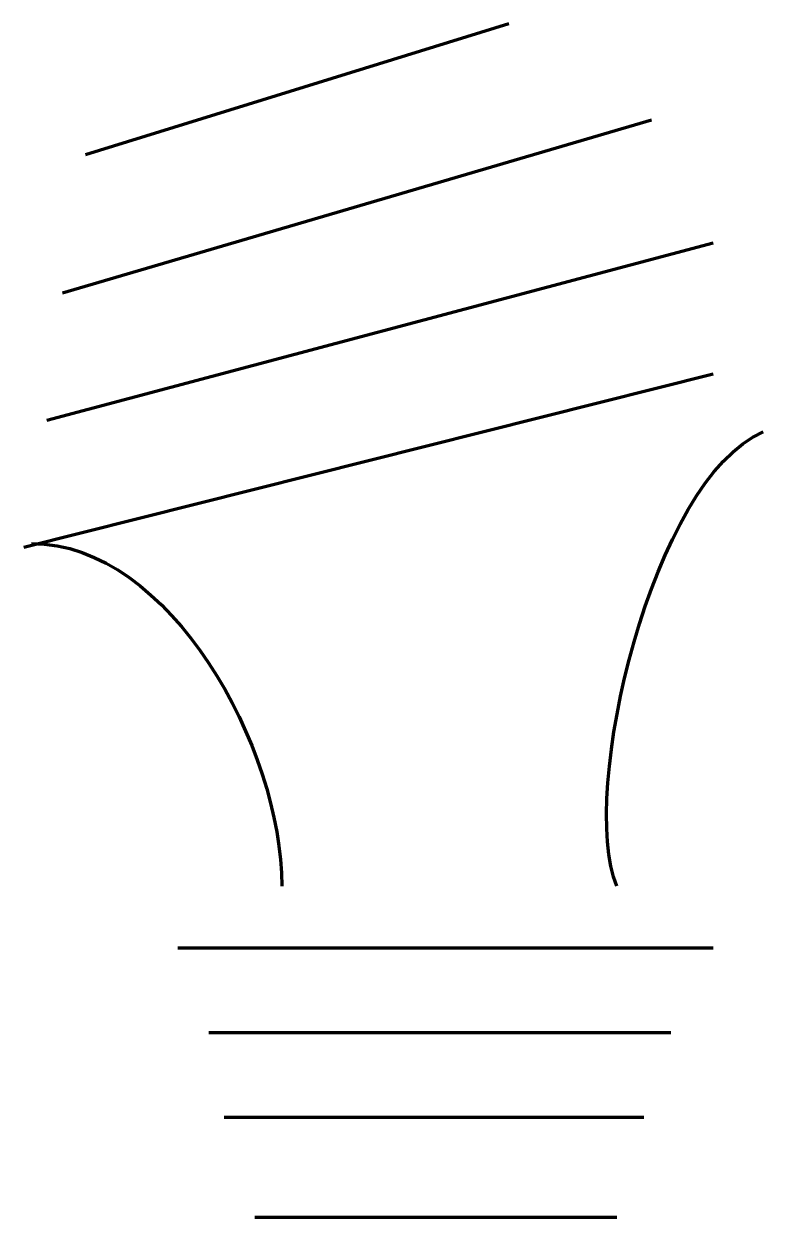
# Model space of a CAD drawing. Header units: inches. Extents: x 23.6 to 39.6, y -57.2 to -31.3.
import ezdxf

# ---------------------------------------------------------------- set-up
doc = ezdxf.new("R2010")
doc.units = ezdxf.units.IN
doc.header["$MEASUREMENT"] = 0
for name, color, linetype in [('Layer 1', 7, 'Continuous'), ('Layer 1 copy', 7, 'Continuous'), ('Layer 1 copy 2', 7, 'Continuous'), ('Layer 1 copy 3', 7, 'Continuous'), ('Layer 5', 7, 'Continuous'), ('Layer 5 copy', 7, 'Continuous'), ('Layer 5 copy 2', 7, 'Continuous'), ('Layer 5 copy 3', 7, 'Continuous'), ('Layer 9', 7, 'Continuous')]:
    doc.layers.add(name, color=color, linetype=linetype)

msp = doc.modelspace()

# ---------------------------------------------------------------- linework, layer by layer
at = {"layer": 'Layer 1', "color": 254, "lineweight": 211, "true_color": 0xfcd8d0}
msp.add_lwpolyline([(34.083, -31.333), (24.917, -34.167)], dxfattribs=at)
at = {"layer": 'Layer 1 copy', "color": 254, "lineweight": 211, "true_color": 0xfcd8d0}
msp.add_lwpolyline([(37.167, -33.417), (24.417, -37.167)], dxfattribs=at)
at = {"layer": 'Layer 1 copy 2', "color": 254, "lineweight": 211, "true_color": 0xfcd8d0}
msp.add_lwpolyline([(38.5, -36.083), (24.083, -39.917)], dxfattribs=at)
at = {"layer": 'Layer 1 copy 3', "color": 254, "lineweight": 211, "true_color": 0xfcd8d0}
msp.add_lwpolyline([(38.5, -38.917), (23.583, -42.667)], dxfattribs=at)
msp.add_open_spline([(23.75, -42.583), (26.744, -42.583), (29.167, -47.006), (29.167, -50)], degree=3, dxfattribs=at)
at = {"layer": 'Layer 5', "color": 254, "lineweight": 211, "true_color": 0xfcd8d0}
msp.add_lwpolyline([(26.917, -51.333), (38.5, -51.333)], dxfattribs=at)
at = {"layer": 'Layer 5 copy', "color": 254, "lineweight": 211, "true_color": 0xfcd8d0}
msp.add_lwpolyline([(27.583, -53.167), (37.583, -53.167)], dxfattribs=at)
at = {"layer": 'Layer 5 copy 2', "color": 254, "lineweight": 211, "true_color": 0xfcd8d0}
msp.add_lwpolyline([(27.917, -55), (37, -55)], dxfattribs=at)
at = {"layer": 'Layer 5 copy 3', "color": 254, "lineweight": 211, "true_color": 0xfcd8d0}
msp.add_lwpolyline([(28.583, -57.167), (36.417, -57.167)], dxfattribs=at)
at = {"layer": 'Layer 9', "color": 254, "lineweight": 211, "true_color": 0xfcd8d0}
msp.add_open_spline([(36.417, -50), (35.583, -48), (37.19, -41.179), (39.583, -40.167)], degree=3, dxfattribs=at)

doc.saveas('drawing.dxf')
